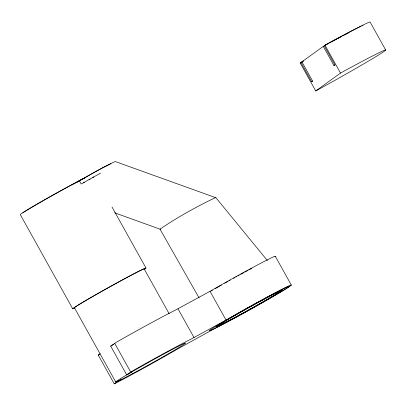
<?xml version="1.0" encoding="UTF-8"?>
<svg xmlns="http://www.w3.org/2000/svg" width="406" height="406" viewBox="0 0 406 406"><rect width="100%" height="100%" fill="white"/><g stroke="black" fill="none" stroke-linecap="round" stroke-linejoin="round"><path stroke-width="0.61" d="M315.741 90.954L340.497 73.075A65.904 1.842 -29.1 0 1 384.365 51.192A65.904 1.842 -29.1 0 1 315.741 90.954L300.207 63.042L300.958 62.499A61.91 1.731 -29.1 0 0 303.145 61.301M300.958 62.499L311.635 81.687L312.574 81.012L301.897 61.824L323.272 46.386A56.916 1.588 -29.1 0 1 327.16 44.259M323.272 46.386L333.955 65.574L334.889 64.894L324.211 45.705L324.962 45.167A65.904 1.842 -29.1 0 1 370.165 22.132L385.7 50.039M274.979 256.683A47.933 1.34 -29.1 0 0 255.897 265.803A47.933 1.34 -29.1 0 0 210.881 290.838L175.022 310.326A54.922 1.533 -29.1 0 0 117.121 341.832L110.686 346.115L126.708 374.895L133.138 370.612A54.922 1.533 -29.1 0 1 191.043 339.106L226.903 319.618A47.933 1.34 -29.1 0 1 284.753 287.915A47.933 1.34 -29.1 0 1 272.025 297.111A47.933 1.34 -29.1 0 1 214.175 328.809L176.458 349.642A54.922 1.533 -29.1 0 1 115.989 383L114.279 383.868L98.262 355.088L100.246 353.651M114.279 383.868L118.253 381.001L121.196 379.574M72.146 184.938L73.151 184.329M74.161 183.725L75.166 183.121M75.709 182.807L103.124 167.409L115.177 161.512L215.916 197.737L267.442 260.622M76.632 182.385L79.612 180.65M80.109 180.36L95.867 171.449L110.848 163.654M83.428 182.832L84.362 182.289M110.686 346.115L113.746 344.324M126.708 374.895L131.803 371.916M89.021 179.64L90.056 179.051M92.746 177.539L93.852 176.925M100.586 173.108L81.2 184.014L79.348 180.685M81.631 179.472L73.785 183.634A41.94 1.172 -29.1 0 0 20.3 214.627L72.73 308.824M98.262 355.088L99.541 354.438M215.916 197.737L215.378 197.661C196.26 206.847 177.513 217.195 160.005 229.167L114.68 212.81M160.548 229.238L160.005 229.167L199.133 297.994M324.962 45.167L340.497 73.075M275.288 256.247L291.305 285.027M210.039 291.33L226.056 320.116M178.036 308.864L194.058 337.65M112.031 207.035L145.957 267.985M144.176 268.894L169.14 313.747M114.659 343.243L130.681 372.028M74.435 307.784L115.735 381.985M22.822 212.886A39.94 1.117 -29.1 0 1 72.984 184.141L80.454 180.173A39.94 1.117 -29.1 0 1 85.402 177.63M74.476 307.849A39.94 1.117 -29.1 0 1 107.768 288.006A39.94 1.117 -29.1 0 1 144.211 268.96M74.405 308.235A41.94 1.172 -29.1 0 1 109.052 287.23A41.94 1.172 -29.1 0 1 144.45 269.269M82.261 179.142A41.94 1.172 -29.1 0 1 85.783 177.331M211.267 290.97A38.946 1.086 -29.1 0 1 212.328 290.346M215.114 288.727A38.946 1.086 -29.1 0 1 221.483 285.068M224.757 283.21A38.946 1.086 -29.1 0 1 228.035 281.363M229.141 280.739A38.946 1.086 -29.1 0 1 230.248 280.12M233.567 278.272A38.946 1.086 -29.1 0 1 234.683 277.653M235.8 277.034A38.946 1.086 -29.1 0 1 236.916 276.415M238.028 275.801A38.946 1.086 -29.1 0 1 239.129 275.197M240.758 274.299A38.946 1.086 -29.1 0 1 243.62 272.736M244.752 272.121A38.946 1.086 -29.1 0 1 248.056 270.335M249.111 269.767A38.946 1.086 -29.1 0 1 251.857 268.3M312.727 81.093A61.91 1.731 -29.1 0 1 311.635 81.687M324.211 45.705A61.91 1.731 -29.1 0 1 343.547 35.266M344.121 34.962A61.91 1.731 -29.1 0 1 357.686 27.933M358.168 27.694A61.91 1.731 -29.1 0 1 361.071 26.268M362.071 25.786A61.91 1.731 -29.1 0 1 362.979 25.365M302.84 61.595A65.904 1.842 -29.1 0 1 300.207 63.042M333.955 65.574A56.916 1.588 -29.1 0 1 335.067 64.96M303.485 60.951A56.916 1.588 -29.1 0 1 301.897 61.824M329.885 42.777A56.916 1.588 -29.1 0 1 330.961 42.199M332.544 41.341A56.916 1.588 -29.1 0 1 336.376 39.275M337.975 38.423A56.916 1.588 -29.1 0 1 341.05 36.784M344.374 35.028A56.916 1.588 -29.1 0 1 348.46 32.896M235.003 317.426L228.279 320.994A35.946 1.005 -29.1 0 1 237.398 314.016A35.946 1.005 -29.1 0 1 280.85 290.96A35.946 1.005 -29.1 0 1 235.003 317.426M132.544 373.672A39.94 1.117 -29.1 0 0 185.501 343.161A39.94 1.117 -29.1 0 0 133.767 370.779A39.94 1.117 -29.1 0 0 132.544 373.672M222.392 324.501A45.934 1.284 -29.1 0 0 288.666 286.88A45.934 1.284 -29.1 0 0 237.332 313.711A45.934 1.284 -29.1 0 0 222.392 324.501M227.101 321.694A37.946 1.061 -29.1 0 0 281.85 290.62A37.946 1.061 -29.1 0 0 239.444 312.782A37.946 1.061 -29.1 0 0 227.101 321.694"/></g></svg>
